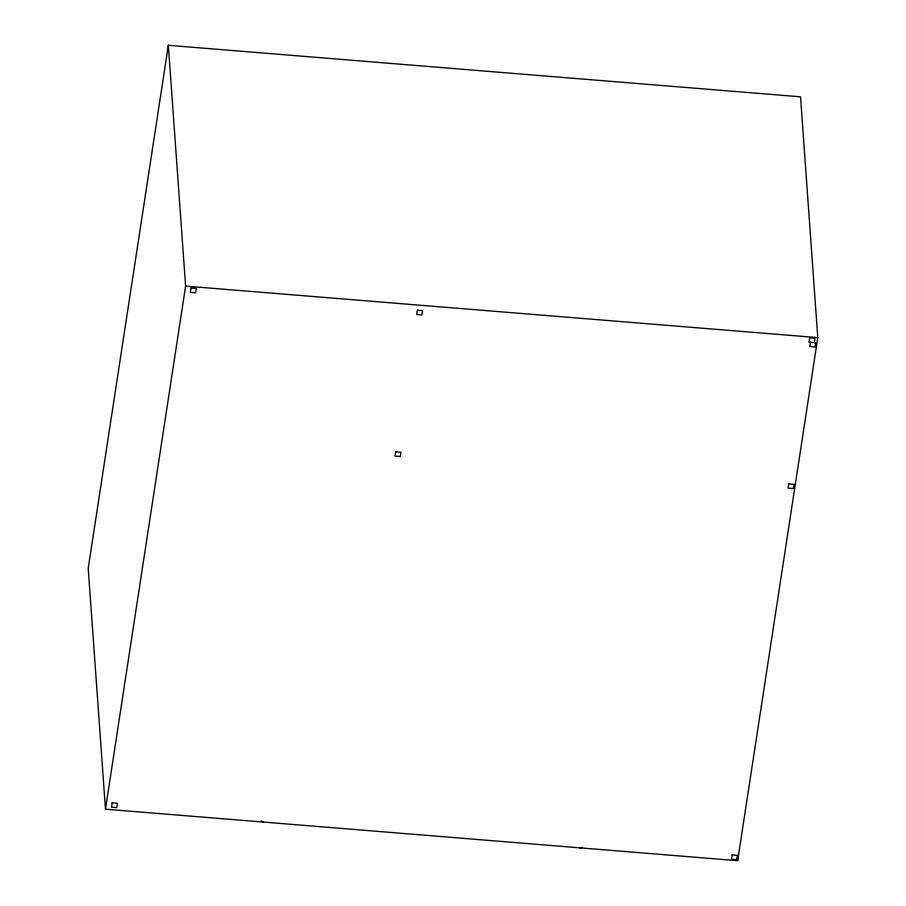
<?xml version="1.0" encoding="UTF-8"?>
<svg xmlns="http://www.w3.org/2000/svg" width="906" height="906" viewBox="0 0 906 906"><rect width="100%" height="100%" fill="white"/><g stroke="black" fill="none" stroke-linecap="round" stroke-linejoin="round"><path stroke-width="1.36" d="M168.335 45.3L88.21 568.379L105.47 809.194L737.665 860.7L817.79 337.621L800.53 96.806L168.335 45.3L185.605 286.115L105.47 809.194M263.521 822.07L261.143 820.995M579.614 847.823L582.196 847.495M810.44 342.275L809.783 346.568L814.97 346.987L815.627 342.695L809.024 342.196L809.692 337.836L814.958 338.266L814.29 342.627M185.605 286.115L817.79 337.621M737.461 857.88L737.665 860.7M112.185 802.795L111.517 807.155L116.783 807.586L117.452 803.226L112.185 802.795M191.041 287.995L190.373 292.355L195.639 292.774L196.308 288.425L191.041 287.995M395.707 451.834L395.05 456.126L400.237 456.545L400.894 452.253L395.707 451.834M417.394 310.248L416.737 314.541L421.924 314.971L422.581 310.679L417.394 310.248M788.752 483.849L788.095 488.141L793.282 488.572L793.939 484.28L788.752 483.849M732.15 854.958L731.482 859.318L736.748 859.749L737.416 855.389L732.15 854.958"/></g></svg>
